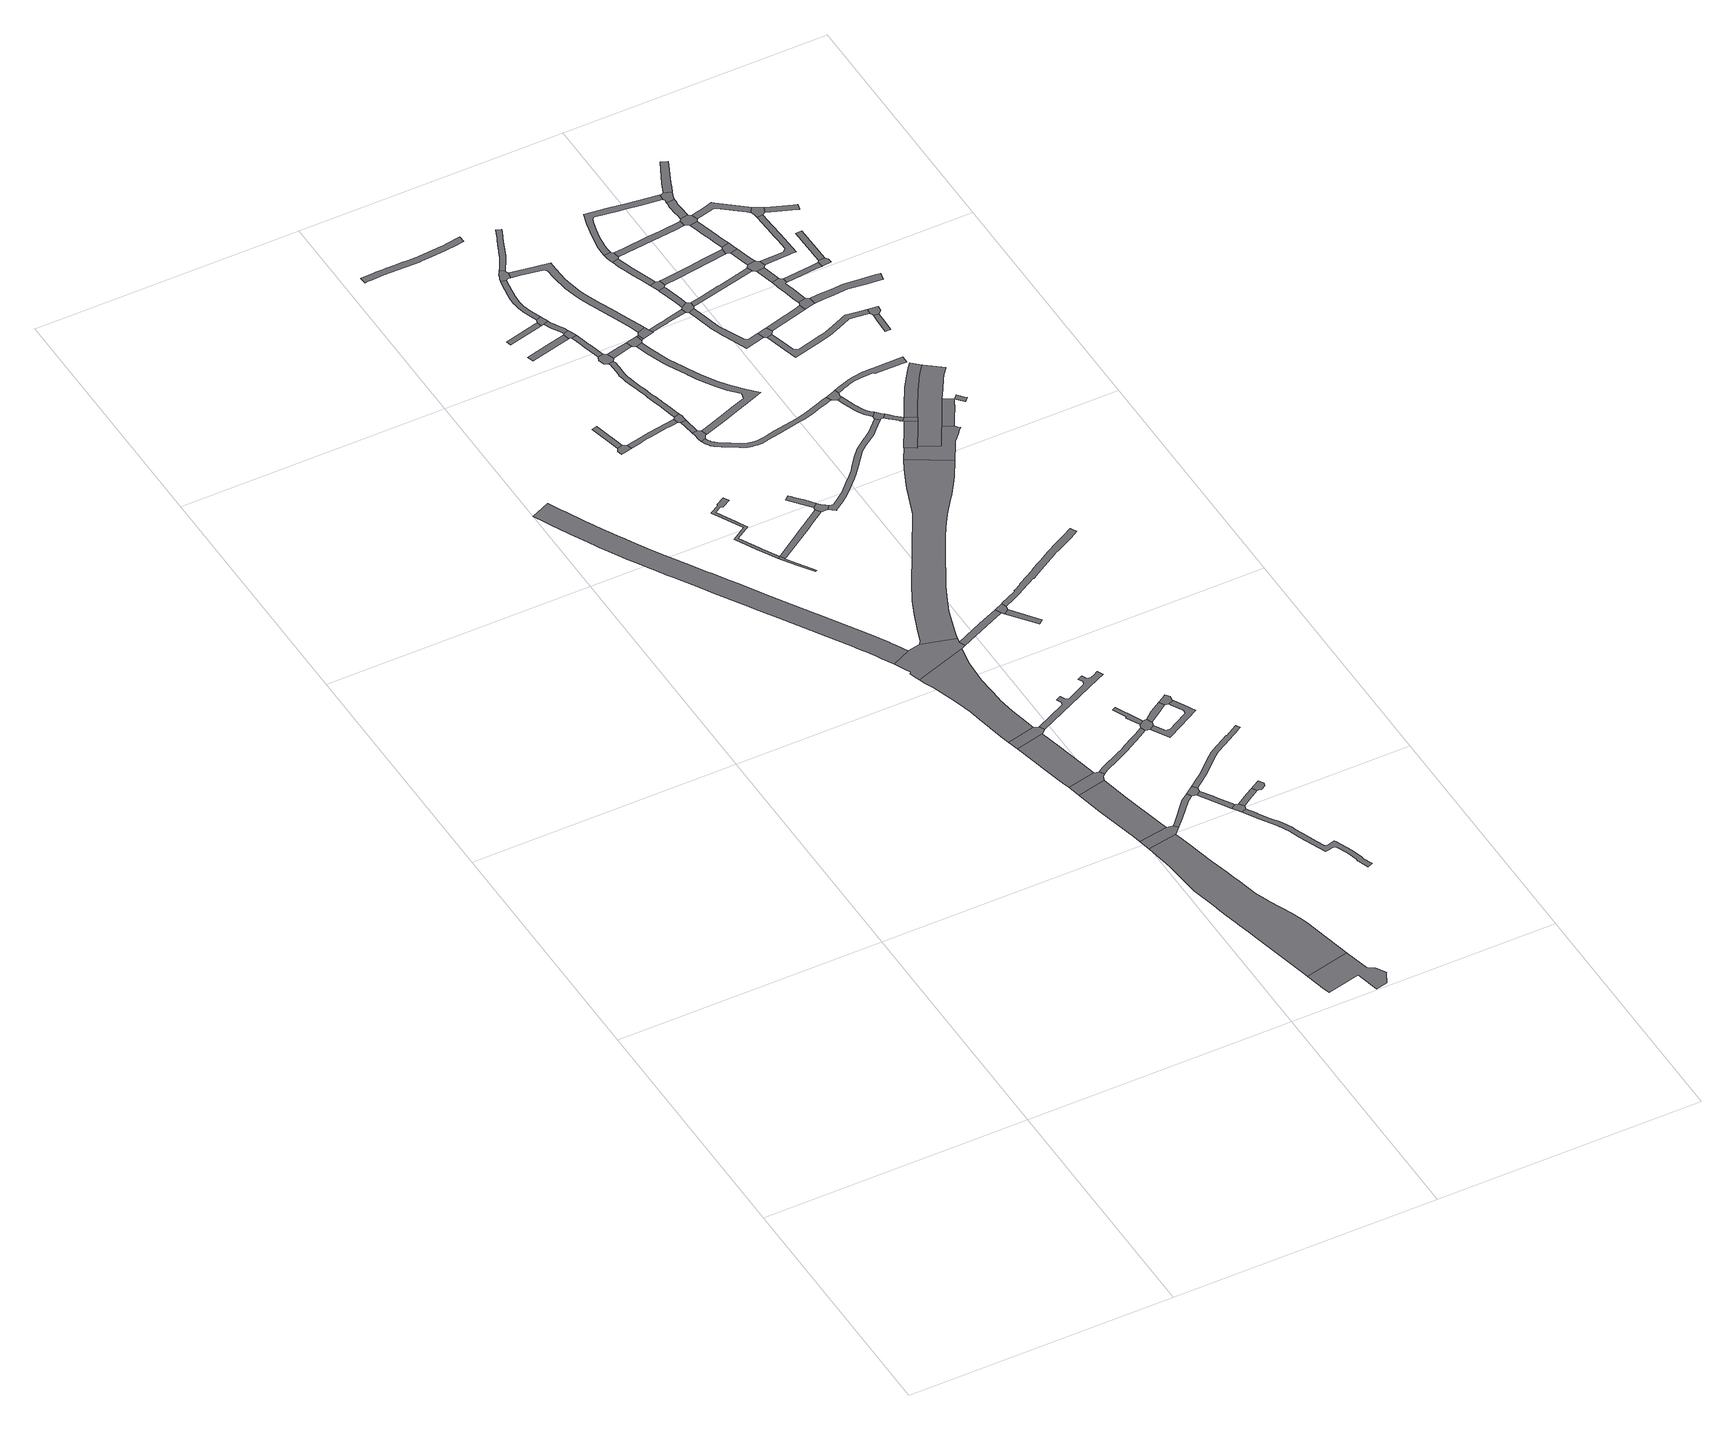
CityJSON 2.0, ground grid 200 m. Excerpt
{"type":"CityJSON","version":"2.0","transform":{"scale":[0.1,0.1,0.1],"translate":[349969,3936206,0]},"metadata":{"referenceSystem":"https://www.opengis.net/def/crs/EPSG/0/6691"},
"CityObjects":{
"road1":{"type":"Road","attributes":{"RoadStructureAttribute.sectionType":"1"},"geometry":[{"type":"MultiSurface","lod":"1","boundaries":[[[0,1,2,3,4,5,6,7,8,9,10,11,12,13,14,15,16,17,18,19,20,21,22,23,24,25,26,27,28,29,30,31,32,33,34,35,36,37,38,39,40,41,42,43,44,45,46,47,48,49,50,51,52,53,54,55,56,57,58,59,60,61,62,63,64,65,66,67,68,69,70,71,72,73,74,75,76,77,78]]]}]},
"road2":{"type":"Road","geometry":[{"type":"MultiSurface","lod":"1","boundaries":[[[79,80,81,82,83,84,85,86,87,88,89,87,90,91,92,93,94]]]}]},
"road3":{"type":"Road","attributes":{"function":"2","RoadStructureAttribute.sectionType":"1"},"geometry":[{"type":"MultiSurface","lod":"1","boundaries":[[[95,96,97,98,99,100,101,102,103,104,105,106,107,108,109,110,111,112,82,81,113,114,115,116,117,118,119,120,121,122,123,124,125,126,127]]]}]},
"road4":{"type":"Road","attributes":{"function":"2","RoadStructureAttribute.sectionType":"1"},"geometry":[{"type":"MultiSurface","lod":"1","boundaries":[[[128,129,130,131,132,133,134,135]]]}]},
"road5":{"type":"Road","geometry":[{"type":"MultiSurface","lod":"1","boundaries":[[[130,95,127,136,137,131]]]}]},
"road6":{"type":"Road","geometry":[{"type":"MultiSurface","lod":"1","boundaries":[[[138,135,134,139,140,141,142,143]]]}]},
"road7":{"type":"Road","attributes":{"function":"2","RoadStructureAttribute.sectionType":"1"},"geometry":[{"type":"MultiSurface","lod":"1","boundaries":[[[144,145,146,147,148,149,150,151,138,143]]]}]},
"road8":{"type":"Road","geometry":[{"type":"MultiSurface","lod":"1","boundaries":[[[152,153,154,147,146,155]]]}]},
"road9":{"type":"Road","geometry":[{"type":"MultiSurface","lod":"1","boundaries":[[[156,157,158,159,160,161,162,154,153,163,164,165,166,167,168,169,170,171]]]}]},
"road10":{"type":"Road","geometry":[{"type":"MultiSurface","lod":"1","boundaries":[[[170,172,173,174,175,176,78,77,177,178,179,180,181,171]]]}]},
"road11":{"type":"Road","attributes":{"RoadStructureAttribute.sectionType":"1"},"geometry":[{"type":"MultiSurface","lod":"1","boundaries":[[[182,183,184,185,186,187,188,189,190,191,192,193,194,195,196,197,198,199,200,201,202,203,204,205,206,207]]]}]},
"road12":{"type":"Road","geometry":[{"type":"MultiSurface","lod":"1","boundaries":[[[206,208,209,210,211,212,213,214,207]]]}]},
"road13":{"type":"Road","geometry":[{"type":"MultiSurface","lod":"1","boundaries":[[[215,216,217,218,219,220,221,222,223]]]}]},
"road14":{"type":"Road","attributes":{"RoadStructureAttribute.sectionType":"1"},"geometry":[{"type":"MultiSurface","lod":"1","boundaries":[[[215,224,225,216]]]}]},
"road15":{"type":"Road","attributes":{"RoadStructureAttribute.sectionType":"1"},"geometry":[{"type":"MultiSurface","lod":"1","boundaries":[[[136,226,227,228,229,230,231,232,137]]]}]},
"road16":{"type":"Road","attributes":{"RoadStructureAttribute.sectionType":"1"},"geometry":[{"type":"MultiSurface","lod":"1","boundaries":[[[233,234,235,236,237,238,239,142,141,240,241,242,243,244,245]]]}]},
"road17":{"type":"Road","attributes":{"RoadStructureAttribute.sectionType":"1"},"geometry":[{"type":"MultiSurface","lod":"1","boundaries":[[[214,246,247,248,249,250,251,252,253,207]]]}]},
"road18":{"type":"Road","geometry":[{"type":"MultiSurface","lod":"1","boundaries":[[[254,255,256,257,258,229,228,259]]]}]},
"road19":{"type":"Road","attributes":{"RoadStructureAttribute.sectionType":"1"},"geometry":[{"type":"MultiSurface","lod":"1","boundaries":[[[260,261,262,263,264,265,266,267,268,269,270,271,272,273,274,275,276,277,223,222]]]}]},
"road20":{"type":"Road","attributes":{"RoadStructureAttribute.sectionType":"1"},"geometry":[{"type":"MultiSurface","lod":"1","boundaries":[[[259,278,279,280,281,282,254]]]}]},
"road21":{"type":"Road","geometry":[{"type":"MultiSurface","lod":"1","boundaries":[[[283,284,285,286,287,288,289,290,291,292,293,294,295,296,297,298,152,155]]]}]},
"road22":{"type":"Road","geometry":[{"type":"MultiSurface","lod":"1","boundaries":[[[299,300,280,279,301,302,303]]]}]},
"road23":{"type":"Road","attributes":{"RoadStructureAttribute.sectionType":"1"},"geometry":[{"type":"MultiSurface","lod":"1","boundaries":[[[304,305,306,307,308]]]}]},
"road24":{"type":"Road","attributes":{"RoadStructureAttribute.sectionType":"1"},"geometry":[{"type":"MultiSurface","lod":"1","boundaries":[[[309,310,311,312,313,314,315,316,317,318,319,320,321,322,323,324,325,326,327,328,329,330,331,332,333,334,335,336,337,338,339,340,341,342,343,344]]]}]},
"road25":{"type":"Road","attributes":{"RoadStructureAttribute.sectionType":"1"},"geometry":[{"type":"MultiSurface","lod":"1","boundaries":[[[345,346,347,348,349,350]]]}]},
"road26":{"type":"Road","attributes":{"RoadStructureAttribute.sectionType":"1"},"geometry":[{"type":"MultiSurface","lod":"1","boundaries":[[[351,352,173,172,353,354]]]}]},
"road27":{"type":"Road","attributes":{"RoadStructureAttribute.sectionType":"1"},"geometry":[{"type":"MultiSurface","lod":"1","boundaries":[[[302,355,356,357,358,359,360,361,362,363,364,365,366,367,368,369,370,371,372,373,374,375,376,377,378,379,380,381,382,383,384,385,386,387,388,389,390,391,392,393,394,395,396,397,398,399,400,303]]]}]},
"road28":{"type":"Road","attributes":{"RoadStructureAttribute.sectionType":"1"},"geometry":[{"type":"MultiSurface","lod":"1","boundaries":[[[401,402,300,299,403,404]]]}]},
"road29":{"type":"Road","attributes":{"RoadStructureAttribute.sectionType":"1"},"geometry":[{"type":"MultiSurface","lod":"1","boundaries":[[[405,406,407,408,409,410,411,412]]]}]},
"road30":{"type":"Road","geometry":[{"type":"MultiSurface","lod":"1","boundaries":[[[413,414,415,416,417,418,419,420,421,422,423,424]]]}]},
"road31":{"type":"Road","attributes":{"RoadStructureAttribute.sectionType":"1"},"geometry":[{"type":"MultiSurface","lod":"1","boundaries":[[[425,426,424,423,427,428,429,430]]]}]},
"road32":{"type":"Road","attributes":{"RoadStructureAttribute.sectionType":"1"},"geometry":[{"type":"MultiSurface","lod":"1","boundaries":[[[431,432,433,434,435,436,437]]]}]},
"road33":{"type":"Road","geometry":[{"type":"MultiSurface","lod":"1","boundaries":[[[438,271,270,425,430,439,440,441,442,443]]]}]},
"road34":{"type":"Road","geometry":[{"type":"MultiSurface","lod":"1","boundaries":[[[244,444,445,446,447,448,431,437,245]]]}]},
"road35":{"type":"Road","geometry":[{"type":"MultiSurface","lod":"1","boundaries":[[[249,449,450,451,452,453,405,412,250]]]}]},
"road36":{"type":"Road","attributes":{"RoadStructureAttribute.sectionType":"1"},"geometry":[{"type":"MultiSurface","lod":"1","boundaries":[[[442,454,455,456,457,458,459,460,461,462,463,464,465,466,467,468,469,470,471,472,473,474,475,476,477,478,479,480,481,482,483,484,485,486,487,488,489,490,491,492,493,494,495,496,497,498,499,500,501,502,503,504,505,506,507,508,509,443]]]}]},
"road37":{"type":"Road","geometry":[{"type":"MultiSurface","lod":"1","boundaries":[[[510,511,512,513,308,307,514,515]]]}]},
"road38":{"type":"Road","attributes":{"RoadStructureAttribute.sectionType":"1"},"geometry":[{"type":"MultiSurface","lod":"1","boundaries":[[[516,517,518,519,520,521,522,523,524,515,514,525,526,527,528,529,530,531,532,533,534,535,536,537]]]}]},
"road39":{"type":"Road","geometry":[{"type":"MultiSurface","lod":"1","boundaries":[[[538,539,540,541,485,484,542,543]]]}]},
"road40":{"type":"Road","geometry":[{"type":"MultiSurface","lod":"1","boundaries":[[[536,345,350,544,545,546,547,548,549,537]]]}]},
"road41":{"type":"Road","attributes":{"RoadStructureAttribute.sectionType":"1"},"geometry":[{"type":"MultiSurface","lod":"1","boundaries":[[[538,550,551,552,553,554,546,545,555,556,557,558,559,560,561,562,539]]]}]},
"road42":{"type":"Road","attributes":{"RoadStructureAttribute.sectionType":"1"},"geometry":[{"type":"MultiSurface","lod":"1","boundaries":[[[563,564,565,566,567,568,569,570,571,572,573,574,575,576,577,578,579,580,581,582,583,584,585,586,587,588,589,590,591,592,593,594,595,596,513,512]]]}]},
"road43":{"type":"Road","geometry":[{"type":"MultiSurface","lod":"1","boundaries":[[[597,401,404,598,599,600,601,602]]]}]},
"road44":{"type":"Road","attributes":{"RoadStructureAttribute.sectionType":"1"},"geometry":[{"type":"MultiSurface","lod":"1","boundaries":[[[603,604,605,606,607,608,609,610,257,256,611,612,613,614,615,616,617,618,619,620,621,622,623]]]}]},
"road45":{"type":"Road","attributes":{"RoadStructureAttribute.sectionType":"1"},"geometry":[{"type":"MultiSurface","lod":"1","boundaries":[[[624,625,626,627,628,629,630,448,447]]]}]},
"road46":{"type":"Road","geometry":[{"type":"MultiSurface","lod":"1","boundaries":[[[631,632,633,634,635,351,354]]]}]},
"road47":{"type":"Road","attributes":{"RoadStructureAttribute.sectionType":"1"},"geometry":[{"type":"MultiSurface","lod":"1","boundaries":[[[445,636,637,638,639,640,641,642,643,644,645,646,647,648,649,650,446]]]}]},
"road48":{"type":"Road","geometry":[{"type":"MultiSurface","lod":"1","boundaries":[[[651,652,653,654,655,656,657,658,659,660,661,572,571,662,663,664]]]}]},
"road49":{"type":"Road","attributes":{"RoadStructureAttribute.sectionType":"1"},"geometry":[{"type":"MultiSurface","lod":"1","boundaries":[[[542,665,666,667,668,543]]]}]},
"road50":{"type":"Road","attributes":{"RoadStructureAttribute.sectionType":"1"},"geometry":[{"type":"MultiSurface","lod":"1","boundaries":[[[631,669,670,632]]]}]},
"road51":{"type":"Road","attributes":{"function":"2","RoadStructureAttribute.sectionType":"1"},"geometry":[{"type":"MultiSurface","lod":"1","boundaries":[[[671,672,673,674,675,676,677,678,679,680,681,682,683,684,685,686,687,688,689,690,691,692,693,694,695,696,697,698,699,700,701,702,703,704,705,706,707,708,709,710,176,175]]]}]},
"road52":{"type":"Road","geometry":[{"type":"MultiSurface","lod":"1","boundaries":[[[711,712,628,627,642,641,713,714,715]]]}]},
"road53":{"type":"Road","geometry":[{"type":"MultiSurface","lod":"1","boundaries":[[[667,666,716,717,718,719]]]}]},
"road54":{"type":"Road","attributes":{"RoadStructureAttribute.sectionType":"1"},"geometry":[{"type":"MultiSurface","lod":"1","boundaries":[[[663,720,721,722,723,724,725,726,727,728,729,730,731,732,733,734,735,736,737,738,739,740,741,742,743,744,745,746,747,748,664]]]}]},
"road55":{"type":"Road","attributes":{"RoadStructureAttribute.sectionType":"1"},"geometry":[{"type":"MultiSurface","lod":"1","boundaries":[[[749,750,751,752,753,754,755,756,757,758,759,760,761,762,763,764,765,766,767,768,769,653,652]]]}]},
"road56":{"type":"Road","attributes":{"RoadStructureAttribute.sectionType":"1"},"geometry":[{"type":"MultiSurface","lod":"1","boundaries":[[[770,771,772,773,774,775,776,777,778,779,780,781,782,783,784,785,786,787,788,789,790,791,792,793,794,795,796,797,798,799,800,801,802,419,418,803,804,805,806,807,808,809,810,811,812,813,814,815,816,817,818,819,820,821,822,823,824,825,826,827,828,829,830,831,832,833,834,835,836,837,838,839]]]}]},
"road57":{"type":"Road","attributes":{"RoadStructureAttribute.sectionType":"1"},"geometry":[{"type":"MultiSurface","lod":"1","boundaries":[[[718,840,841,719]]]}]},
"road58":{"type":"Road","attributes":{"RoadStructureAttribute.sectionType":"1"},"geometry":[{"type":"MultiSurface","lod":"1","boundaries":[[[716,842,843,844,845,846,847,848,849,850,851,852,853,854,855,856,857,422,421,858,859,860,861,862,863,864,865,866,867,868,869,870,871,872,717]]]}]},
"road59":{"type":"Road","geometry":[{"type":"MultiSurface","lod":"1","boundaries":[[[873,734,733,841,840,874,875]]]}]},
"road60":{"type":"Road","attributes":{"RoadStructureAttribute.sectionType":"1"},"geometry":[{"type":"MultiSurface","lod":"1","boundaries":[[[876,877,878,879,880,881,882,883,884,885,886,887,888,889,890,891,892,893,450,449,894,895,896,897,898,899,900,901,902,903,904,905,906,907,908,909,910]]]}]},
"road61":{"type":"Road","attributes":{"RoadStructureAttribute.sectionType":"1"},"geometry":[{"type":"MultiSurface","lod":"1","boundaries":[[[911,912,913,914,915,916,917,918,919,920,921,922,923,924,925,926,927,928,634,633,929,930,931,932,933,934,935,936,937,938,939,940,941,942]]]}]},
"road62":{"type":"Road","attributes":{"RoadStructureAttribute.sectionType":"7"},"geometry":[{"type":"MultiSurface","lod":"1","boundaries":[[[943,944,945,946,947,948,949,950,951,952,953,954,873,875]]]}]},
"road63":{"type":"Road","geometry":[{"type":"MultiSurface","lod":"1","boundaries":[[[955,956,957,958,959,949,948,960]]]}]},
"road64":{"type":"Road","attributes":{"RoadStructureAttribute.sectionType":"1"},"geometry":[{"type":"MultiSurface","lod":"1","boundaries":[[[961,962,963,964,965,966,967,968,969,970,971,972,973]]]}]},
"road65":{"type":"Road","geometry":[{"type":"MultiSurface","lod":"1","boundaries":[[[974,975,976,966,965,977,978,979,980,981]]]}]},
"road66":{"type":"Road","attributes":{"RoadStructureAttribute.sectionType":"1"},"geometry":[{"type":"MultiSurface","lod":"1","boundaries":[[[982,983,959,958,984,985,986,987,988]]]}]},
"road67":{"type":"Road","geometry":[{"type":"MultiSurface","lod":"1","boundaries":[[[987,989,990,991,973,972,992,988]]]}]},
"road68":{"type":"Road","geometry":[{"type":"MultiSurface","lod":"1","boundaries":[[[993,994,995,996,997,998,999,770,839]]]}]},
"road69":{"type":"Road","attributes":{"RoadStructureAttribute.sectionType":"1"},"geometry":[{"type":"MultiSurface","lod":"1","boundaries":[[[1000,1001,1002,1003,1004,1005,1006,1007,1008,1009,1010,1011,1012,1013,1014,1015,1016,1017,955,960]]]}]},
"road70":{"type":"Road","attributes":{"RoadStructureAttribute.sectionType":"1"},"geometry":[{"type":"MultiSurface","lod":"1","boundaries":[[[1018,1019,1020,1021,1022,1023,1024,1025,1026,1027,1028,1029,1030,1031,1032,1033,1034,1035,1036,1037,1038,1039,1040,995,994]]]}]},
"road71":{"type":"Road","geometry":[{"type":"MultiSurface","lod":"1","boundaries":[[[909,1041,1042,1043,1044,1030,1029,910]]]}]},
"road72":{"type":"Road","attributes":{"function":"2","RoadStructureAttribute.sectionType":"1"},"geometry":[{"type":"MultiSurface","lod":"1","boundaries":[[[1045,1046,1047,1048,1049,1050,1051,1052,1053,1054,1055]]]}]},
"road73":{"type":"Road","geometry":[{"type":"MultiSurface","lod":"1","boundaries":[[[1056,1057,1058,1059,1060,1061,1062,1063,1064,1049,1048,692,691,1065,1066,1067,1068,1069,1070,1071]]]}]},
"road74":{"type":"Road","attributes":{"RoadStructureAttribute.sectionType":"1"},"geometry":[{"type":"MultiSurface","lod":"1","boundaries":[[[1072,1073,1074,1075,1076,1077,1078,1079,1080,1043,1042]]]}]},
"road75":{"type":"Road","geometry":[{"type":"MultiSurface","lod":"1","boundaries":[[[1081,1008,1007,1082,1083,1084]]]}]},
"road76":{"type":"Road","geometry":[{"type":"MultiSurface","lod":"1","boundaries":[[[1076,1055,1054,1085,1077]]]}]},
"road77":{"type":"Road","attributes":{"RoadStructureAttribute.sectionType":"1"},"geometry":[{"type":"MultiSurface","lod":"1","boundaries":[[[977,1086,1087,1088,1089,1090,1091,1092,1093,978]]]}]},
"road78":{"type":"Road","attributes":{"RoadStructureAttribute.sectionType":"1"},"geometry":[{"type":"MultiSurface","lod":"1","boundaries":[[[1094,1095,1096,1097,1098,957,956,1099,1100,1101,1102]]]}]},
"road79":{"type":"Road","attributes":{"RoadStructureAttribute.sectionType":"1"},"geometry":[{"type":"MultiSurface","lod":"1","boundaries":[[[989,1103,1104,1105,1106,1107,1108,1109,990]]]}]},
"road80":{"type":"Road","attributes":{"RoadStructureAttribute.sectionType":"1"},"geometry":[{"type":"MultiSurface","lod":"1","boundaries":[[[980,1110,1111,1112,1113,1114,1115,1116,1117,1118,1119,1120,1121,1122,1123,1124,1125,1126,1127,1128,1129,1130,1131,1132,1133,1134,1135,1136,981]]]}]},
"road81":{"type":"Road","attributes":{"RoadStructureAttribute.sectionType":"1"},"geometry":[{"type":"MultiSurface","lod":"1","boundaries":[[[1137,1138,1139,1140,1141,1142,1143,1144,1145,998,997,1146,1147,1148,1149,1150,1151,1152,1153,1154,1155,1156,1157,1158,1159,1160,1161,1162]]]}]},
"road82":{"type":"Road","attributes":{"RoadStructureAttribute.sectionType":"1"},"geometry":[{"type":"MultiSurface","lod":"1","boundaries":[[[1163,1164,1081,1084,1165,1166]]]}]},
"road83":{"type":"Road","attributes":{"function":"2","RoadStructureAttribute.sectionType":"1"},"geometry":[{"type":"MultiSurface","lod":"1","boundaries":[[[1167,1168,1062,1061,1169,1170,1171,1172,1173,1174,1175,1176,1177,1178,1179,1180,1181,1182,1183,1184,1185,1186,1187,1188,1189,1190,1191,1192,1193,1194,1195,1196]]]}]},
"road84":{"type":"Road","attributes":{"function":"2","RoadStructureAttribute.sectionType":"1"},"geometry":[{"type":"MultiSurface","lod":"1","boundaries":[[[1085,1197,1198,1199,1200,1201,1202,1203,1204,1205,1206,1207,1208,1209,1210,1211,1212,1213,1214,1215,1216,1217,1218,1219,1077]]]}]},
"road85":{"type":"Road","attributes":{"RoadStructureAttribute.sectionType":"1"},"geometry":[{"type":"MultiSurface","lod":"1","boundaries":[[[1220,1221,1222,1223,1224,1225,1226,1227,1228,1229,1230,1083,1082,1231,1232,1233,1234,1235,1236,1237,1238]]]}]},
"road86":{"type":"Road","attributes":{"function":"2","RoadStructureAttribute.sectionType":"1"},"geometry":[{"type":"MultiSurface","lod":"1","boundaries":[[[1239,1240,1241,1242,1243,1244,1058,1057,1245,1246,1247,1248,1249,1250,1251,1252,1253,1254,1255,1256,1257,1258,1259,1249]]]}]},
"road87":{"type":"Road","geometry":[{"type":"MultiSurface","lod":"1","boundaries":[[[1165,1260,1261,1262,1263,1264,1265,1166]]]}]},
"road88":{"type":"Road","geometry":[{"type":"MultiSurface","lod":"1","boundaries":[[[1266,1267,1268,1269,1270,1271,1264,1263,1272,1273,1274,1275,1276]]]}]},
"road89":{"type":"Road","attributes":{"RoadStructureAttribute.sectionType":"1"},"geometry":[{"type":"MultiSurface","lod":"1","boundaries":[[[1277,1278,1279,1280,1266,1276]]]}]},
"road90":{"type":"Road","geometry":[{"type":"MultiSurface","lod":"1","boundaries":[[[1279,1278,1281,1282,1283,1284,1094,1102]]]}]},
"road91":{"type":"Road","geometry":[{"type":"MultiSurface","lod":"1","boundaries":[[[1285,1106,1105,1286,1287,1288,1289,1290,1291]]]}]},
"road92":{"type":"Road","attributes":{"RoadStructureAttribute.sectionType":"1"},"geometry":[{"type":"MultiSurface","lod":"1","boundaries":[[[1292,1293,1284,1283,1294,1295,1288,1287]]]}]},
"road93":{"type":"Road","attributes":{"RoadStructureAttribute.sectionType":"1"},"geometry":[{"type":"MultiSurface","lod":"1","boundaries":[[[1296,1297,1298,1299,1300,1301,1302,1303,1304,1285,1291]]]}]},
"road94":{"type":"Road","geometry":[{"type":"MultiSurface","lod":"1","boundaries":[[[1089,1088,1305,1306,1300,1299,1307,1308,1309,1310]]]}]},
"road95":{"type":"Road","attributes":{"RoadStructureAttribute.sectionType":"1"},"geometry":[{"type":"MultiSurface","lod":"1","boundaries":[[[1309,1311,1312,1313,1314,1315,1316,1317,1318,1319,1320,1310]]]}]},
"road96":{"type":"Road","geometry":[{"type":"MultiSurface","lod":"1","boundaries":[[[1321,1322,1127,1126,1323,1324,1316,1315,1325,1326,1327]]]}]},
"road97":{"type":"Road","attributes":{"RoadStructureAttribute.sectionType":"1"},"geometry":[{"type":"MultiSurface","lod":"1","boundaries":[[[1328,1329,1330,1331,1275,1274]]]}]},
"road98":{"type":"Road","attributes":{"RoadStructureAttribute.sectionType":"1"},"geometry":[{"type":"MultiSurface","lod":"1","boundaries":[[[1332,1333,1334,1335,1336,1337]]]}]},
"road99":{"type":"Road","attributes":{"RoadStructureAttribute.sectionType":"1"},"geometry":[{"type":"MultiSurface","lod":"1","boundaries":[[[1338,1339,1340,1341,1342,1343,1321,1327]]]}]},
"road100":{"type":"Road","attributes":{"RoadStructureAttribute.sectionType":"1"},"geometry":[{"type":"MultiSurface","lod":"1","boundaries":[[[1344,1345,1346,1347,1348,1349,1350,1282,1281,1351,1352,1353,1354,1355,1356,1357,1358,1359]]]}]},
"road101":{"type":"Road","attributes":{"RoadStructureAttribute.sectionType":"1"},"geometry":[{"type":"MultiSurface","lod":"1","boundaries":[[[1360,1361,1362,1363,1364,1365,1366,1367,1368,1369,1370,1371,1308,1307]]]}]},
"road102":{"type":"Road","geometry":[{"type":"MultiSurface","lod":"1","boundaries":[[[1336,1372,1373,1374,1220,1238,1375,1337]]]}]},
"road103":{"type":"Road","attributes":{"RoadStructureAttribute.sectionType":"1"},"geometry":[{"type":"MultiSurface","lod":"1","boundaries":[[[1376,1377,1378,1379,1380,1381,1382,1262,1261,1383,1384,1385,1386,1387,1388,1389,1390]]]}]},
"road104":{"type":"Road","geometry":[{"type":"MultiSurface","lod":"1","boundaries":[[[1391,1392,1393,1330,1329,1394,1395]]]}]},
"road105":{"type":"Road","attributes":{"RoadStructureAttribute.sectionType":"1"},"geometry":[{"type":"MultiSurface","lod":"1","boundaries":[[[1392,1396,1397,1398,1393]]]}]},
"road106":{"type":"Road","geometry":[{"type":"MultiSurface","lod":"1","boundaries":[[[1358,1399,1400,1401,1365,1364,1402,1359]]]}]},
"road107":{"type":"Road","attributes":{"RoadStructureAttribute.sectionType":"1"},"geometry":[{"type":"MultiSurface","lod":"1","boundaries":[[[1403,1404,1405,1400,1399,1406,1407,1408]]]}]}
},
"vertices":[
[1516,4473,0],[1492,4519,0],[1478,4546,0],[1468,4565,0],[1443,4610,0],[1417,4654,0],[1392,4697,0],[1381,4715,0],[1288,4867,0],[1184,5038,0],[1179,5047,0],[1080,5209,0],[976,5380,0],[873,5551,0],[839,5606,0],[769,5722,0],[750,5752,0],[665,5892,0],[623,5960,0],[613,5977,0],[603,5994,0],[582,6029,0],[562,6063,0],[512,6148,0],[463,6235,0],[415,6322,0],[410,6330,0],[367,6410,0],[342,6459,0],[314,6511,0],[277,6585,0],[207,6728,0],[189,6763,0],[147,6853,0],[1,6785,0],[45,6693,0],[70,6643,0],[89,6603,0],[134,6512,0],[180,6422,0],[203,6378,0],[227,6332,0],[239,6309,0],[274,6244,0],[323,6156,0],[345,6116,0],[373,6069,0],[404,6015,0],[424,5981,0],[466,5910,0],[474,5897,0],[485,5879,0],[498,5857,0],[527,5809,0],[563,5750,0],[579,5724,0],[631,5639,0],[689,5544,0],[735,5468,0],[762,5423,0],[824,5321,0],[839,5297,0],[891,5213,0],[944,5125,0],[995,5041,0],[996,5039,0],[1047,4955,0],[1135,4811,0],[1151,4784,0],[1244,4631,0],[1256,4612,0],[1282,4569,0],[1302,4533,0],[1306,4526,0],[1329,4484,0],[1352,4441,0],[1373,4400,0],[1395,4356,0],[1540,4424,0],
[2743,196,0],[2694,220,0],[2650,416,0],[2310,339,0],[2348,172,0],[2358,130,0],[2445,150,0],[2446,150,0],[2610,187,0],[2605,206,0],[2606,206,0],[2652,8,0],[2738,28,0],[2780,114,0],[2781,115,0],[2789,119,0],
[1994,1944,0],[2008,1865,0],[2031,1728,0],[2037,1677,0],[2047,1588,0],[2050,1536,0],[2056,1438,0],[2100,1250,0],[2114,1188,0],[2129,1126,0],[2148,1039,0],[2159,992,0],[2160,990,0],[2162,981,0],[2187,873,0],[2197,827,0],[2221,730,0],[2300,384,0],[2560,807,0],[2542,867,0],[2539,876,0],[2538,878,0],[2516,938,0],[2445,1109,0],[2439,1124,0],[2399,1228,0],[2361,1395,0],[2360,1403,0],[2352,1437,0],[2337,1497,0],[2301,1637,0],[2244,1883,0],[2219,1985,0],
[1890,2423,0],[1966,2097,0],[1977,2038,0],[2197,2078,0],[2180,2148,0],[2104,2472,0],[2059,2680,0],[1844,2633,0],
[2273,2040,0],[2245,2068,0],
[1822,2731,0],[2073,2716,0],[2074,2720,0],[2096,2735,0],[2072,2770,0],[2036,2780,0],
[2030,2808,0],[1961,3117,0],[1922,3281,0],[1708,3231,0],[1746,3067,0],[1766,2980,0],[1801,2824,0],[1816,2760,0],
[1939,3349,0],[1902,3366,0],[1687,3315,0],[1958,3309,0],
[1485,4092,0],[1510,4029,0],[1570,3845,0],[1597,3760,0],[1610,3698,0],[1628,3603,0],[1669,3393,0],[1884,3440,0],[1858,3575,0],[1845,3662,0],[1837,3718,0],[1838,3718,0],[1824,3941,0],[1833,4121,0],[1860,4272,0],[1469,4140,0],
[1896,4289,0],[1875,4336,0],[1883,4370,0],[1885,4378,0],[1637,4442,0],[1416,4312,0],[1437,4268,0],[1452,4235,0],[1440,4221,0],[1462,4159,0],
[1233,5671,0],[1175,5774,0],[1162,5796,0],[1088,5938,0],[1198,6009,0],[1169,6065,0],[1151,6102,0],[1102,6198,0],[1081,6239,0],[1131,6266,0],[1150,6262,0],[1217,6298,0],[1195,6339,0],[1128,6303,0],[1121,6285,0],[1052,6248,0],[1055,6242,0],[1080,6194,0],[1112,6129,0],[1145,6065,0],[1170,6016,0],[1060,5946,0],[1066,5934,0],[1143,5786,0],[1225,5642,0],[1243,5652,0],
[1241,5614,0],[1247,5605,0],[1306,5516,0],[1380,5406,0],[1392,5415,0],[1259,5614,0],[1266,5618,0],
[855,7114,0],[817,7105,0],[800,7076,0],[810,7037,0],[825,7041,0],[863,7050,0],[881,7054,0],[898,7058,0],[885,7096,0],
[798,7359,0],[760,7350,0],
[2335,2104,0],[2451,2231,0],[2497,2268,0],[2474,2300,0],[2419,2261,0],[2257,2077,0],[2256,2076,0],
[2460,2980,0],[2424,2959,0],[2342,2913,0],[2310,2893,0],[2275,2877,0],[2274,2876,0],[2113,2797,0],[2130,2758,0],[2234,2811,0],[2329,2857,0],[2474,2944,0],[2537,2980,0],[2521,3015,0],
[1276,5625,0],[1554,5807,0],[1558,5810,0],[1697,5905,0],[1671,5942,0],[1532,5847,0],[1515,5836,0],[1253,5659,0],
[2564,2280,0],[2564,2293,0],[2566,2315,0],[2541,2349,0],[2529,2340,0],[2529,2262,0],
[912,7061,0],[970,7075,0],[990,7079,0],[1002,7083,0],[1030,7090,0],[1071,7098,0],[1099,7103,0],[1197,7121,0],[1220,7124,0],[1251,7129,0],[1288,7135,0],[1281,7174,0],[1147,7151,0],[1076,7139,0],[1044,7133,0],[988,7121,0],[957,7113,0],[928,7106,0],
[2623,2107,0],[2669,2032,0],[2706,2055,0],[2635,2167,0],[2615,2198,0],
[2509,3576,0],[2560,3600,0],[2538,3642,0],[2505,3625,0],[2474,3609,0],[2445,3618,0],[2427,3652,0],[2391,3635,0],[2408,3601,0],[2399,3572,0],[2251,3500,0],[2223,3510,0],[2205,3545,0],[2169,3527,0],[2186,3492,0],[2177,3465,0],
[2755,2012,0],[2731,2049,0],[2687,2001,0],[2709,1967,0],[2747,1983,0],
[930,8440,0],[679,8377,0],[689,8338,0],[957,8405,0],[947,8444,0],
[905,9433,0],[882,9430,0],[819,9421,0],[764,9412,0],[751,9409,0],[654,9402,0],[612,9400,0],[585,9398,0],[558,9395,0],[556,9395,0],[496,9397,0],[446,9398,0],[419,9398,0],[337,9398,0],[332,9398,0],[318,9398,0],[300,9398,0],[254,9398,0],[239,9398,0],[135,9394,0],[139,9341,0],[161,9343,0],[195,9344,0],[238,9346,0],[249,9347,0],[272,9349,0],[276,9349,0],[286,9350,0],[557,9345,0],[571,9346,0],[644,9351,0],[717,9357,0],[752,9359,0],[783,9365,0],[821,9369,0],[907,9382,0],
[1044,8254,0],[928,8227,0],[727,8175,0],[740,8127,0],[940,8178,0],[1055,8205,0],
[2240,4503,0],[2086,4433,0],[2115,4389,0],[2262,4456,0],
[2784,1845,0],[2844,1748,0],[2846,1745,0],[2885,1670,0],[2894,1653,0],[2926,1564,0],[3009,1361,0],[3034,1360,0],[3068,1369,0],[3070,1370,0],[3072,1370,0],[3090,1364,0],[3129,1273,0],[3150,1195,0],[3151,1191,0],[3151,1190,0],[3150,1174,0],[3151,1172,0],[3184,1090,0],[3223,1107,0],[3192,1180,0],[3192,1183,0],[3192,1197,0],[3184,1231,0],[3182,1237,0],[3169,1283,0],[3114,1413,0],[3109,1421,0],[3109,1423,0],[3086,1416,0],[3073,1412,0],[3071,1412,0],[3059,1409,0],[3047,1406,0],[3037,1409,0],[3032,1410,0],[3028,1413,0],[3002,1481,0],[2961,1585,0],[2938,1648,0],[2930,1671,0],[2906,1717,0],[2880,1765,0],[2842,1824,0],[2793,1906,0],[2790,1911,0],
[2881,2141,0],[2824,2106,0],[2815,2050,0],[2903,2105,0],
[1707,5995,0],[1655,6058,0],[1605,6118,0],[1592,6133,0],[1579,6149,0],[1547,6122,0],[1621,6031,0],[1673,5967,0],
[1324,6992,0],[1326,6965,0],[1328,6931,0],[1330,6917,0],[1333,6902,0],[1334,6896,0],[1372,6907,0],[1386,6935,0],[1401,6940,0],[1385,6984,0],[1362,7001,0],[1323,6998,0],
[1306,7123,0],[1321,7011,0],[1357,7053,0],[1352,7090,0],[1350,7108,0],[1348,7127,0],
[2567,3070,0],[2543,3122,0],[2472,3273,0],[2446,3261,0],[2494,3157,0],[2485,3151,0],[2536,3046,0],
[1283,7175,0],[1346,7155,0],[1343,7181,0],[1341,7190,0],[1337,7203,0],[1297,7192,0],
[2554,2976,0],[2571,2972,0],[2607,2998,0],[2614,3027,0],[2599,3070,0],
[1746,5902,0],[1770,5935,0],[1751,5949,0],[1750,5950,0],[1736,5961,0],
[1335,7211,0],[1330,7229,0],[1327,7243,0],[1324,7255,0],[1322,7263,0],[1321,7266,0],[1316,7286,0],[1300,7352,0],[1296,7367,0],[1293,7379,0],[1287,7404,0],[1284,7417,0],[1269,7468,0],[1254,7528,0],[1246,7560,0],[1243,7572,0],[1229,7629,0],[1222,7665,0],[1219,7676,0],[1216,7694,0],[1214,7704,0],[1213,7730,0],[1213,7744,0],[1213,7753,0],[1213,7793,0],[1213,7820,0],[1213,7835,0],[1213,7841,0],[1211,7850,0],[1208,7857,0],[1205,7867,0],[1168,7861,0],[1172,7845,0],[1173,7830,0],[1174,7818,0],[1174,7772,0],[1173,7745,0],[1172,7724,0],[1175,7704,0],[1175,7701,0],[1179,7677,0],[1182,7660,0],[1183,7657,0],[1199,7590,0],[1210,7547,0],[1216,7522,0],[1218,7514,0],[1229,7469,0],[1234,7448,0],[1242,7415,0],[1242,7414,0],[1252,7376,0],[1261,7340,0],[1273,7290,0],[1287,7225,0],[1296,7195,0],
[1011,8439,0],[1003,8462,0],[995,8484,0],[957,8470,0],[980,8411,0],[1017,8424,0],
[1084,8292,0],[1078,8306,0],[1069,8323,0],[1064,8333,0],[1053,8349,0],[1043,8365,0],[1040,8372,0],[1036,8380,0],[1025,8401,0],[980,8408,0],[983,8401,0],[986,8393,0],[992,8379,0],[1006,8350,0],[1021,8323,0],[1031,8309,0],[1036,8299,0],[1040,8292,0],[1046,8279,0],[1047,8277,0],[1052,8266,0],[1089,8280,0],
[1179,7961,0],[1139,7953,0],[1124,7923,0],[1137,7877,0],[1221,7893,0],[1204,7947,0],
[1059,8205,0],[1075,8202,0],[1113,8213,0],[1111,8221,0],[1094,8267,0],[1092,8275,0],
[1166,8014,0],[1148,8082,0],[1147,8086,0],[1133,8139,0],[1115,8207,0],[1076,8198,0],[1087,8156,0],[1095,8125,0],[1108,8075,0],[1112,8061,0],[1114,8052,0],[1124,8014,0],[1130,7989,0],
[967,8563,0],[954,8601,0],[947,8635,0],[942,8675,0],[943,8719,0],[946,8759,0],[947,8761,0],[953,8803,0],[969,8908,0],[932,8917,0],[930,8912,0],[929,8904,0],[927,8895,0],[925,8883,0],[917,8837,0],[917,8836,0],[913,8807,0],[912,8804,0],[908,8777,0],[907,8770,0],[904,8741,0],[903,8726,0],[902,8706,0],[902,8696,0],[902,8683,0],[904,8668,0],[906,8656,0],[909,8626,0],[912,8606,0],[918,8584,0],[925,8560,0],[927,8555,0],[929,8547,0],[939,8520,0],
[2902,2154,0],[2913,2103,0],[2933,2099,0],[2968,2120,0],[2975,2149,0],[2953,2185,0],
[2984,2673,0],[2982,2677,0],[2834,2593,0],[2817,2579,0],[2786,2554,0],[2729,2504,0],[2642,2426,0],[2599,2394,0],[2604,2344,0],[2672,2397,0],[2756,2473,0],[2811,2522,0],[2825,2533,0],[2859,2559,0],[2929,2601,0],[3030,2657,0],[3052,2671,0],[3086,2692,0],[3088,2693,0],[3102,2702,0],[3086,2736,0],
[2618,3030,0],[2710,3096,0],[2734,3113,0],[2772,3139,0],[2747,3178,0],[2696,3145,0],[2663,3125,0],
[2276,4437,0],[2315,4467,0],[2322,4496,0],[2305,4533,0],[2250,4508,0],
[2648,2841,0],[2650,2839,0],[2756,2897,0],[2926,2990,0],[2881,3075,0],[2843,3149,0],[2801,3131,0],[2811,3112,0],[2839,3060,0],[2856,3027,0],[2848,2998,0],[2747,2943,0],[2686,2910,0],[2681,2911,0],[2656,2916,0],
[1005,8989,0],[1007,8994,0],[974,9014,0],[973,9011,0],[961,8994,0],[955,8985,0],[955,8984,0],[950,8972,0],[942,8953,0],[939,8943,0],[934,8926,0],[991,8920,0],[1009,8917,0],[1017,8966,0],
[1322,7921,0],[1382,7936,0],[1369,7987,0],[1309,7973,0],
[2429,4236,0],[2466,4263,0],
[1899,4431,0],[1958,4620,0],[1964,4638,0],[2024,4774,0],[2066,4866,0],[2076,4885,0],[2104,4935,0],[2199,5111,0],[2229,5166,0],[2288,5272,0],[2296,5286,0],[2344,5371,0],[2417,5479,0],[2503,5594,0],[2535,5632,0],[2536,5634,0],[2614,5746,0],[2634,5779,0],[2647,5801,0],[2704,5897,0],[2718,5921,0],[2424,6091,0],[2383,6009,0],[2320,5869,0],[2306,5837,0],[2256,5694,0],[2218,5593,0],[2149,5471,0],[2109,5402,0],[2100,5385,0],[2073,5338,0],[2069,5330,0],[1959,5134,0],[1943,5106,0],[1868,4974,0],[1816,4874,0],[1804,4847,0],[1751,4726,0],[1689,4567,0],[1659,4480,0],
[2804,3214,0],[2788,3204,0],[2837,3159,0],[2846,3195,0],[2820,3225,0],
[1408,7922,0],[1456,7935,0],[1470,7960,0],[1459,8009,0],
[1071,8907,0],[1240,8879,0],[1255,8860,0],[1258,8782,0],[1258,8770,0],[1274,8651,0],[1299,8548,0],[1316,8499,0],[1340,8428,0],[1346,8412,0],[1389,8306,0],[1436,8189,0],[1469,8106,0],[1489,8039,0],[1545,8061,0],[1541,8073,0],[1492,8197,0],[1438,8334,0],[1411,8402,0],[1394,8442,0],[1366,8523,0],[1347,8578,0],[1322,8696,0],[1317,8742,0],[1313,8774,0],[1309,8855,0],[1310,8918,0],[1209,8935,0],[1136,8947,0],
[1021,9016,0],[1051,9066,0],[1062,9083,0],[1082,9122,0],[1094,9150,0],[1137,9252,0],[1172,9334,0],[1172,9335,0],[1185,9364,0],[1149,9379,0],[1126,9326,0],[1117,9303,0],[1110,9287,0],[1089,9242,0],[1079,9217,0],[1048,9147,0],[1040,9130,0],[1035,9121,0],[1031,9114,0],[1005,9067,0],[989,9038,0],
[2271,6875,0],[2248,6868,0],[2179,6844,0],[2126,6825,0],[2120,6822,0],[2088,6811,0],[2068,6804,0],[2054,6801,0],[2033,6796,0],[2014,6792,0],[1956,6780,0],[1902,6769,0],[1863,6761,0],[1808,6751,0],[1772,6744,0],[1724,6733,0],[1683,6726,0],[1669,6725,0],[1646,6725,0],[1615,6728,0],[1588,6735,0],[1562,6747,0],[1537,6762,0],[1524,6770,0],[1517,6774,0],[1496,6787,0],[1422,6837,0],[1417,6841,0],[1406,6848,0],[1395,6859,0],[1388,6870,0],[1380,6883,0],[1375,6897,0],[1337,6887,0],[1342,6875,0],[1346,6865,0],[1349,6857,0],[1354,6849,0],[1359,6840,0],[1365,6832,0],[1370,6826,0],[1376,6820,0],[1386,6812,0],[1398,6802,0],[1427,6784,0],[1475,6755,0],[1483,6750,0],[1530,6721,0],[1553,6706,0],[1575,6698,0],[1593,6692,0],[1609,6688,0],[1617,6687,0],[1633,6685,0],[1649,6684,0],[1669,6684,0],[1680,6685,0],[1700,6688,0],[1736,6694,0],[1828,6713,0],[1902,6728,0],[2005,6750,0],[2045,6757,0],[2058,6760,0],[2073,6763,0],[2111,6775,0],[2185,6802,0],[2199,6807,0],[2225,6815,0],[2288,6837,0],
[1486,7964,0],[1473,8013,0],
[1436,7829,0],[1489,7689,0],[1507,7652,0],[1552,7555,0],[1563,7532,0],[1577,7505,0],[1582,7495,0],[1608,7444,0],[1663,7349,0],[1673,7333,0],[1733,7251,0],[1797,7179,0],[1785,7130,0],[1692,7096,0],[1552,7046,0],[1406,6990,0],[1570,6999,0],[1708,7049,0],[1812,7086,0],[1913,7126,0],[1899,7139,0],[1845,7200,0],[1772,7283,0],[1744,7320,0],[1715,7361,0],[1652,7468,0],[1620,7531,0],[1608,7554,0],[1587,7598,0],[1535,7709,0],[1484,7846,0],
[1560,8023,0],[1575,7988,0],[1573,7994,0],
[2381,6469,0],[2345,6435,0],[2307,6406,0],[2297,6401,0],[2283,6391,0],[2269,6380,0],[2203,6330,0],[2156,6277,0],[2097,6203,0],[2064,6162,0],[2029,6126,0],[1972,6069,0],[1954,6051,0],[1932,6028,0],[1900,5997,0],[1873,5978,0],[1803,5928,0],[1779,5928,0],[1793,5869,0],[1798,5873,0],[1812,5882,0],[1867,5921,0],[1901,5945,0],[1921,5962,0],[1986,6024,0],[2044,6083,0],[2074,6113,0],[2128,6178,0],[2223,6295,0],[2264,6329,0],[2318,6366,0],[2365,6399,0],[2404,6437,0],[2475,6507,0],[2448,6532,0],
[2991,4922,0],[2886,4868,0],[2852,4850,0],[2837,4842,0],[2824,4835,0],[2819,4832,0],[2739,4784,0],[2703,4762,0],[2664,4738,0],[2636,4721,0],[2584,4690,0],[2516,4649,0],[2496,4637,0],[2461,4616,0],[2444,4607,0],[2448,4604,0],[2435,4596,0],[2315,4538,0],[2397,4532,0],[2454,4560,0],[2496,4585,0],[2610,4652,0],[2612,4653,0],[2616,4648,0],[2662,4677,0],[2770,4741,0],[2846,4787,0],[2862,4797,0],[2898,4815,0],[3017,4876,0],[3088,4918,0],[3062,4963,0],
[1651,8013,0],[1699,8024,0],[1704,8026,0],[1714,8028,0],[1722,8030,0],[1860,8058,0],[1850,8096,0],[1710,8060,0],[1699,8057,0],[1689,8055,0],[1638,8042,0],[1576,8027,0],
[1925,8066,0],[1935,8084,0],[1934,8123,0],[1907,8139,0],[1861,8114,0],[1878,8046,0],
[1816,8455,0],[1779,8557,0],[1761,8608,0],[1735,8681,0],[1721,8736,0],[1672,8724,0],[1675,8715,0],[1687,8667,0],[1708,8607,0],[1732,8540,0],[1751,8487,0],[1781,8403,0],[1828,8419,0],
[1657,8803,0],[1661,8771,0],[1664,8756,0],[1732,8752,0],[1722,8801,0],[1712,8809,0],[1707,8814,0],[1657,8812,0],
[1809,8323,0],[1846,8176,0],[1895,8188,0],[1858,8333,0],[1857,8337,0],[1855,8344,0],[1808,8328,0],
[1865,8361,0],[1858,8411,0],[1845,8409,0],[1803,8341,0],
[2300,6832,0],[2323,6816,0],[2361,6830,0],[2355,6846,0],[2364,6873,0],[2351,6906,0],[2339,6901,0],
[1888,8007,0],[1895,7981,0],[1932,7833,0],[1943,7795,0],[1964,7742,0],[1977,7709,0],[2043,7553,0],[2191,7593,0],[2176,7647,0],[2100,7626,0],[2072,7638,0],[2011,7771,0],[2005,7784,0],[1996,7803,0],[1988,7823,0],[1980,7846,0],[1936,8020,0],[1934,8030,0],
[2341,6764,0],[2358,6718,0],[2362,6706,0],[2365,6699,0],[2368,6691,0],[2370,6683,0],[2373,6678,0],[2390,6639,0],[2399,6623,0],[2407,6615,0],[2409,6609,0],[2448,6563,0],[2479,6594,0],[2457,6615,0],[2448,6626,0],[2439,6637,0],[2434,6644,0],[2427,6655,0],[2415,6684,0],[2409,6697,0],[2406,6704,0],[2402,6714,0],[2385,6763,0],
[2484,6516,0],[2503,6515,0],[2530,6543,0],[2507,6566,0],
[2585,6377,0],[2567,6345,0],[2483,6195,0],[2483,6194,0],[2560,6149,0],[2561,6151,0],[2566,6160,0],[2571,6169,0],[2645,6302,0],[2685,6375,0],[2607,6418,0],
[2889,6201,0],[2877,6217,0],[2805,6256,0],[2787,6224,0],[2707,6081,0],[2707,6082,0],[2567,6160,0],[2561,6150,0],[2561,6149,0],[2730,5942,0],[2779,6027,0],[2809,6081,0],[2815,6088,0],[2863,6139,0],[2885,6163,0],[2906,6185,0],
[2531,6489,0],[2568,6456,0],[2576,6450,0],[2589,6437,0],[2599,6426,0],[2627,6454,0],[2592,6485,0],[2574,6501,0],[2544,6530,0],
[2252,7668,0],[2213,7581,0],[2255,7594,0],[2271,7621,0],
[2705,6411,0],
[2014,8783,0],[2192,8803,0],[2264,8811,0],[2258,8861,0],[2125,8846,0],[2093,8842,0],[2002,8832,0],[1802,8810,0],
[2429,8245,0],[2410,8240,0],[2184,8184,0],[2173,8181,0],[2027,8146,0],[1987,8096,0],[2184,8142,0],[2384,8188,0],[2441,8201,0],
[1970,8376,0],[2112,8397,0],[2369,8433,0],[2370,8484,0],[2214,8462,0],[2099,8445,0],[1892,8416,0],
[1706,8852,0],[1706,8892,0],[1709,8913,0],[1710,8927,0],[1711,8940,0],[1714,8967,0],[1718,8993,0],[1723,9019,0],[1729,9046,0],[1733,9058,0],[1754,9136,0],[1764,9162,0],[1781,9173,0],[1941,9150,0],[2006,9141,0],[2108,9127,0],[2261,9105,0],[2268,9154,0],[2253,9157,0],[2039,9187,0],[1904,9206,0],[1733,9231,0],[1705,9140,0],[1688,9059,0],[1668,8961,0],[1657,8897,0],[1656,8852,0],
[2684,6977,0],[2654,6978,0],[2634,6978,0],[2627,6978,0],[2601,6977,0],[2531,6967,0],[2494,6959,0],[2439,6941,0],[2409,6931,0],[2401,6889,0],[2415,6895,0],[2449,6908,0],[2464,6913,0],[2480,6919,0],[2493,6922,0],[2517,6927,0],[2539,6931,0],[2565,6934,0],[2629,6936,0],[2630,6936,0],[2656,6935,0],[2669,6925,0],[2874,6923,0],[2901,6923,0],[2907,6923,0],[2907,6977,0],
[2511,7739,0],[2335,7691,0],[2566,7702,0],[2554,7751,0],
[2646,6302,0],[2571,6167,0],[2786,6224,0],[2804,6257,0],[2849,6339,0],[2896,6424,0],[2920,6468,0],[2921,6470,0],[2922,6471,0],[2936,6494,0],[2955,6523,0],[2985,6575,0],[2986,6577,0],[3033,6652,0],[3061,6693,0],[3101,6743,0],[3107,6751,0],[2980,6848,0],[2932,6788,0],[2900,6740,0],[2852,6664,0],[2851,6662,0],[2849,6659,0],[2818,6606,0],[2802,6580,0],[2784,6553,0],[2782,6550,0],[2709,6417,0],[2706,6411,0],[2686,6374,0],
[2708,6417,0],[2781,6550,0],[2784,6554,0],[2801,6580,0],[2817,6606,0],[2848,6660,0],[2850,6663,0],[2899,6740,0],[2931,6788,0],[2979,6849,0],[2919,6907,0],[2888,6868,0],[2857,6828,0],[2853,6821,0],[2826,6784,0],[2772,6706,0],[2766,6695,0],[2741,6652,0],[2734,6641,0],[2723,6624,0],[2705,6596,0],[2693,6574,0],[2630,6460,0],
[2928,7504,0],[2873,7511,0],[2789,7523,0],[2771,7525,0],[2688,7489,0],[2574,7439,0],[2530,7428,0],[2339,7379,0],[2321,7389,0],[2306,7398,0],[2281,7495,0],[2254,7426,0],[2283,7319,0],[2473,7367,0],[2588,7396,0],[2682,7437,0],[2778,7479,0],[2841,7470,0],[2922,7459,0],
[2937,6493,0],[2923,6470,0],[2922,6469,0],[2921,6467,0],[2896,6423,0],[2850,6339,0],[2928,6308,0],[2955,6356,0],[2961,6367,0],[2998,6435,0],[3006,6449,0],[3027,6430,0],[3037,6418,0],[3048,6405,0],[3058,6394,0],[3059,6393,0],[3088,6421,0],[3081,6429,0],[3062,6450,0],[3055,6459,0],[3034,6479,0],
[2612,7715,0],[2650,7721,0],[2645,7780,0],[2620,7796,0],[2561,7783,0],[2564,7769,0],
[2502,8038,0],[2512,7993,0],[2513,7992,0],[2516,7978,0],[2531,7911,0],[2553,7818,0],[2593,7910,0],[2574,7991,0],[2588,7993,0],[2584,8034,0],[2560,8052,0],
[2529,8184,0],[2527,8192,0],[2466,8186,0],[2471,8170,0],
[2544,8215,0],[2529,8260,0],[2505,8278,0],[2444,8270,0],
[2381,8501,0],[2386,8436,0],[2403,8425,0],[2461,8440,0],[2453,8468,0],[2449,8483,0],[2438,8518,0],
[2438,8296,0],[2442,8282,0],[2500,8297,0],[2478,8377,0],
[2422,8576,0],[2406,8628,0],[2394,8673,0],[2359,8806,0],[2299,8795,0],[2319,8721,0],[2329,8683,0],[2349,8612,0],[2357,8583,0],
[2276,8812,0],[2298,8799,0],[2371,8828,0],[2354,8875,0],[2334,8890,0],[2275,8881,0],
[2331,8922,0],[2330,8943,0],[2327,9015,0],[2329,9051,0],[2330,9068,0],[2270,9064,0],[2269,9052,0],[2267,9016,0],[2270,8939,0],[2271,8925,0],
[2298,9162,0],[2280,9153,0],[2273,9087,0],[2271,9077,0],[2336,9092,0],[2341,9110,0],[2353,9139,0],
[2828,8016,0],[2870,8020,0],[2866,8065,0],[2808,8058,0],
[2932,7380,0],[2926,7257,0],[2966,7255,0],[2970,7343,0],[2974,7428,0],[2934,7430,0],
[2371,9181,0],[2389,9224,0],[2476,9415,0],[2426,9438,0],[2334,9249,0],[2299,9166,0],
[2730,8534,0],[2731,8520,0],[2735,8429,0],[2737,8387,0],[2741,8292,0],[2717,8266,0],[2709,8266,0],[2672,8222,0],[2729,8225,0],[2780,8228,0],[2789,8228,0],[2779,8431,0],[2775,8527,0],[2775,8531,0],[2770,8651,0],[2725,8649,0],
[2511,8862,0],[2531,8858,0],[2692,8727,0],[2706,8715,0],[2710,8712,0],[2738,8754,0],[2721,8767,0],[2546,8911,0],[2530,8924,0],[2493,8914,0],[2446,8900,0],[2397,8887,0],
[2993,7443,0],[3000,7449,0],[3006,7494,0],[2935,7444,0],
[3148,7774,0],[3146,7775,0],[3000,7790,0],[2986,7791,0],[2913,7799,0],[2813,7793,0],[2712,7788,0],[2717,7728,0],[2775,7731,0],[2911,7739,0],[3048,7725,0],[3145,7714,0],[3147,7714,0],[3163,7712,0],[3176,7771,0],
[2940,8065,0],[2924,8085,0],[2879,8079,0],[2884,8021,0],[2942,8027,0],
[2918,8389,0],[2893,8389,0],[2873,8389,0],
[2794,8668,0],[2813,8715,0],[2781,8728,0],[2723,8685,0],
[3022,8631,0],[2997,8641,0],[2857,8697,0],[2869,8638,0],[2965,8599,0],[3010,8582,0]
]}
